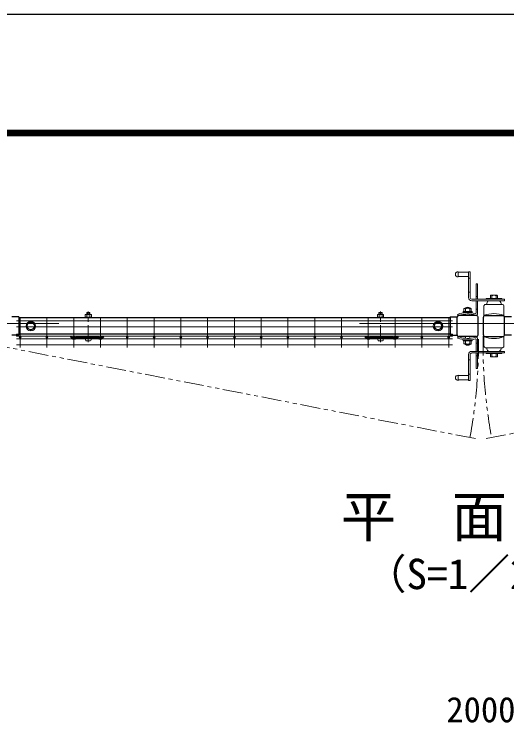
# Model space of a CAD drawing. Units: millimetres, scale not verified. Extents: x -10254 to -1854, y -2970 to 2970.
# Drawn here: x -6852 to -5918, y 1627 to 2970 of the extents above; entities that cross this region are included whole.
import ezdxf
from ezdxf.enums import TextEntityAlignment as Align

# ---------------------------------------------------------------- set-up
doc = ezdxf.new("R2010")
doc.units = ezdxf.units.MM
doc.header["$LTSCALE"] = 30
doc.linetypes.add('USER1', pattern=[50.8, 31.75, -6.35, 6.35, -6.35])
doc.linetypes.add('USER4', pattern=[2.5, 1.25, -0.25, 0.25, -0.25, 0.25, -0.25])
for name, color, linetype, lineweight in [('0-1_D-TTL', 7, 'Continuous', 25), ('0-4_D-BMK', 2, 'USER1', 13), ('0-5_D-STR3', 3, 'Continuous', 13), ('0-7_D-STR-DIM', 7, 'Continuous', 13), ('0-8_D-STR1', 1, 'Continuous', 25), ('0-A_D-STR2', 7, 'Continuous', 13)]:
    doc.layers.add(name, color=color, linetype=linetype, lineweight=lineweight)
doc.layers.add('0-2_D-TTL-TXT', color=7, linetype='Continuous')
doc.styles.add('ＭＳ ゴシック', font='')
doc.styles.get('ＭＳ ゴシック').set_extended_font_data('MS Gothic')

# ---------------------------------------------------------------- blocks, each defined once
blk = doc.blocks.new('A$C982ee5ca')
at = {"layer": '0-4_D-BMK'}
blk.add_line((0, -225), (0, 1512), dxfattribs=at)
at = {"layer": '0-5_D-STR3'}
for p, q in [((-172.5, 1322.4), (-172.5, 1197)), ((-129.9, 1347), (129.9, 1347)), ((-69, 1452), (-90, 1431)), ((90, 1431), (-90, 1431)), ((-90, 1431), (-90, 1347)), ((-87.3, 1322.4), (-87.3, 1197)), ((-69, 1452), (-69, 1347)), ((69, 1452), (-69, 1452)), ((69, 1452), (69, 1347)), ((69, 1452), (90, 1431)), ((87.3, 1322.4), (87.3, 1197)), ((90, 1431), (90, 1347)), ((172.5, 1322.4), (172.5, 1197)), ((-187.5, 1197), (187.5, 1197)), ((-187.5, 1149), (-187.5, 1197)), ((-187.5, 1149), (187.5, 1149)), ((-172.5, 1197), (172.5, 1197)), ((187.5, 1149), (187.5, 1197)), ((-187.5, 0), (187.5, 0)), ((-187.5, -48), (-187.5, 0)), ((187.5, -48), (187.5, 0)), ((-187.5, -48), (187.5, -48)), ((-155.5, -48), (155.5, -48)), ((-155.5, -93.8), (-155.5, -48)), ((155.5, -94.9), (155.5, -48))]:
    blk.add_line(p, q, dxfattribs=at)
for centre, radius, start, end in [((-129.9, 1297.8), 49.2, 30, 150), ((0, 1179.7), 167.3, 58.543, 121.457), ((129.9, 1297.8), 49.2, 30, 150), ((-98.5, -93.8), 57, 180, 253.92714), ((2, 255), 420, 253.92714, 285.41383), ((98.5, -94.9), 57, 285.41383, 0)]:
    blk.add_arc(centre, radius, start, end, dxfattribs=at)

msp = doc.modelspace()

# ---------------------------------------------------------------- linework, layer by layer
at = {"layer": '0-1_D-TTL', "color": 2}
msp.add_lwpolyline([(-10253.53, 2970), (-1853.53, 2970), (-1853.53, -2970), (-10253.53, -2970)], close=True, dxfattribs=at)
at = {"layer": '0-1_D-TTL'}
for points in [[(-9983.53, 2750), (-2123.53, 2750), (-2123.53, -2750), (-9983.53, -2750)], [(-9981.03, 2747.5), (-2126.03, 2747.5), (-2126.03, -2747.5), (-9981.03, -2747.5)], [(-9978.53, 2745), (-2128.53, 2745), (-2128.53, -2745), (-9978.53, -2745)], [(-9976.03, 2742.5), (-2131.03, 2742.5), (-2131.03, -2742.5), (-9976.03, -2742.5)], [(-9973.53, 2740), (-2133.53, 2740), (-2133.53, -2740), (-9973.53, -2740)]]:
    msp.add_lwpolyline(points, close=True, dxfattribs=at)
at = {"layer": '0-4_D-BMK'}
for p, q in [((-6767.8, 2383.74), (-7167.8, 2383.74)), ((-5797.8, 2383.74), (-6197.8, 2383.74))]:
    msp.add_line(p, q, dxfattribs=at)
at = {"layer": '0-4_D-BMK', "linetype": 'USER4'}
for p, q in [((-5978.06, 2165.4), (-6915, 2347.94)), ((-5957.54, 2165.4), (-5020.6, 2347.94))]:
    msp.add_line(p, q, dxfattribs=at)
for centre, start, end in [((-6931.8, 2343.24), 349.44142, 1.03068), ((-5003.8, 2343.24), 178.96932, 190.55858)]:
    msp.add_arc(centre, 959.66, start, end, dxfattribs=at)
at = {"layer": '0-5_D-STR3'}
for p, q in [((-6010.8, 2481.77), (-6010.8, 2471.77)), ((-6010.8, 2480.77), (-5990.8, 2480.77)), ((-6010.8, 2472.77), (-5990.8, 2472.77)), ((-5990.8, 2481.77), (-5990.8, 2432.77)), ((-5990.8, 2481.77), (-5987.8, 2481.77)), ((-5987.8, 2481.77), (-5987.8, 2432.77)), ((-5990.8, 2469.77), (-5987.8, 2469.77)), ((-5973.8, 2458.74), (-5976.8, 2458.74)), ((-5976.8, 2429.74), (-5976.8, 2458.74)), ((-5973.8, 2429.74), (-5973.8, 2458.74)), ((-5990.8, 2442.77), (-5987.8, 2442.77)), ((-5973.8, 2434.74), (-5976.8, 2434.74)), ((-5949.58, 2435.81), (-5949.58, 2430.72)), ((-5948.19, 2437.21), (-5937.39, 2437.21)), ((-5946.81, 2435.81), (-5946.81, 2430.77)), ((-5938.8, 2435.81), (-5938.8, 2430.77)), ((-5935.99, 2435.81), (-5935.99, 2430.81)), ((-5984.8, 2429.77), (-5922.8, 2429.77)), ((-5984.8, 2426.77), (-5922.8, 2426.77)), ((-5976.8, 2426.74), (-5976.8, 2403.36)), ((-5973.8, 2426.74), (-5973.8, 2402.24)), ((-5958.8, 2419.77), (-5926.8, 2419.77)), ((-5927.8, 2430.77), (-5957.8, 2430.77)), ((-5957.8, 2430.77), (-5957.8, 2429.77)), ((-5956.3, 2419.77), (-5956.3, 2421.77)), ((-5929.3, 2419.77), (-5929.3, 2421.77)), ((-5927.8, 2430.77), (-5927.8, 2429.77)), ((-5922.8, 2426.77), (-5922.8, 2429.77)), ((-5984.4, 2406.09), (-6001.2, 2406.09)), ((-6001.2, 2406.09), (-6001.2, 2404.49)), ((-5999.61, 2411.12), (-5999.61, 2406.12)), ((-5987.41, 2412.53), (-5998.21, 2412.53)), ((-5996.8, 2413.12), (-5996.8, 2412.52)), ((-5996.8, 2413.12), (-5988.79, 2413.12)), ((-5996.8, 2411.12), (-5996.8, 2406.09)), ((-5996.3, 2413.46), (-5996.3, 2412.52)), ((-5989.29, 2413.47), (-5989.29, 2412.54)), ((-5988.79, 2413.12), (-5988.79, 2412.54)), ((-5988.79, 2411.12), (-5988.79, 2406.09)), ((-5986.02, 2411.12), (-5986.02, 2406.04)), ((-5984.4, 2406.09), (-5984.4, 2404.49)), ((-5976.8, 2410.74), (-5973.8, 2410.74)), ((-5961.8, 2416.77), (-5961.8, 2398.77)), ((-5923.8, 2416.77), (-5923.8, 2398.77)), ((-6009.78, 2398.74), (-6011.8, 2400.96)), ((-6001.2, 2404.49), (-5984.4, 2404.49)), ((-5996.8, 2398.74), (-5996.8, 2401.55)), ((-5988.79, 2398.74), (-5988.79, 2401.55)), ((-6820.8, 2386.47), (-6827.8, 2382.43)), ((-6827.8, 2382.43), (-6827.8, 2375.01)), ((-6820.8, 2386.47), (-6813.8, 2382.43)), ((-6813.8, 2382.43), (-6813.8, 2375.01)), ((-6048.8, 2386.47), (-6055.8, 2382.43)), ((-6055.8, 2382.43), (-6055.8, 2375.01)), ((-6048.8, 2386.47), (-6041.8, 2382.43)), ((-6041.8, 2382.43), (-6041.8, 2375.01)), ((-6820.8, 2370.97), (-6827.8, 2375.01)), ((-6820.8, 2370.97), (-6813.8, 2375.01)), ((-6048.8, 2370.97), (-6055.8, 2375.01)), ((-6048.8, 2370.97), (-6041.8, 2375.01)), ((-6745.75, 2358.13), (-6744.7, 2359.34)), ((-6745.75, 2358.13), (-6741.04, 2354.08)), ((-6744.7, 2359.34), (-6739.99, 2355.29)), ((-6736.11, 2357.13), (-6738.1, 2355.31)), ((-6735.03, 2355.94), (-6737.02, 2354.13)), ((-6732.53, 2357.54), (-6735.03, 2357.54)), ((-6693.03, 2355.94), (-6735.03, 2355.94)), ((-6695.53, 2359.34), (-6732.53, 2359.34)), ((-6732.53, 2357.54), (-6732.53, 2359.34)), ((-6732.53, 2357.54), (-6695.53, 2357.54)), ((-6729.03, 2357.54), (-6729.03, 2355.94)), ((-6699.03, 2357.54), (-6699.03, 2355.94)), ((-6695.53, 2357.54), (-6695.53, 2359.34)), ((-6693.03, 2357.54), (-6695.53, 2357.54)), ((-6693.03, 2355.94), (-6691.05, 2354.13)), ((-6691.96, 2357.13), (-6689.97, 2355.31)), ((-6683.36, 2359.34), (-6688.07, 2355.29)), ((-6682.32, 2358.13), (-6687.03, 2354.08)), ((-6682.32, 2358.13), (-6683.36, 2359.34)), ((-6187.28, 2358.13), (-6186.23, 2359.34)), ((-6187.28, 2358.13), (-6182.57, 2354.07)), ((-6186.23, 2359.34), (-6181.52, 2355.29)), ((-6177.64, 2357.13), (-6179.63, 2355.31)), ((-6176.56, 2355.94), (-6178.55, 2354.13)), ((-6174.06, 2357.54), (-6176.56, 2357.54)), ((-6134.56, 2355.94), (-6176.56, 2355.94)), ((-6137.06, 2359.34), (-6174.06, 2359.34)), ((-6174.06, 2357.54), (-6174.06, 2359.34)), ((-6174.06, 2357.54), (-6137.06, 2357.54)), ((-6170.56, 2357.54), (-6170.56, 2355.94)), ((-6140.56, 2357.54), (-6140.56, 2355.94)), ((-6137.06, 2357.54), (-6137.06, 2359.34)), ((-6134.56, 2357.54), (-6137.06, 2357.54)), ((-6134.56, 2355.94), (-6132.58, 2354.13)), ((-6133.49, 2357.13), (-6131.5, 2355.31)), ((-6124.89, 2359.34), (-6129.6, 2355.29)), ((-6123.85, 2358.13), (-6128.56, 2354.07)), ((-6123.85, 2358.13), (-6124.89, 2359.34)), ((-6009.78, 2358.24), (-6011.8, 2356.02)), ((-6001.2, 2352.5), (-5984.4, 2352.5)), ((-5996.8, 2358.74), (-5996.8, 2355.43)), ((-5988.79, 2358.74), (-5988.79, 2355.43)), ((-5984.4, 2350.9), (-5984.4, 2352.5)), ((-5976.8, 2330.74), (-5976.8, 2353.63)), ((-5973.8, 2330.74), (-5973.8, 2354.75)), ((-5961.8, 2340.72), (-5961.8, 2358.72)), ((-5923.8, 2340.72), (-5923.8, 2358.72)), ((-5999.61, 2345.86), (-5999.61, 2350.86)), ((-5987.41, 2344.46), (-5998.21, 2344.46)), ((-5996.8, 2345.86), (-5996.8, 2350.9)), ((-5996.8, 2343.86), (-5996.8, 2344.47)), ((-5996.8, 2343.86), (-5988.79, 2343.86)), ((-5996.3, 2343.53), (-5996.3, 2344.47)), ((-5989.29, 2343.51), (-5989.29, 2344.45)), ((-5988.79, 2345.86), (-5988.79, 2350.9)), ((-5988.79, 2343.86), (-5988.79, 2344.45)), ((-5986.02, 2345.86), (-5986.02, 2350.95)), ((-5976.8, 2346.24), (-5973.8, 2346.24)), ((-5958.8, 2337.72), (-5926.8, 2337.72)), ((-5956.3, 2337.72), (-5956.3, 2335.72)), ((-5929.3, 2337.72), (-5929.3, 2335.72)), ((-5990.8, 2275.72), (-5990.8, 2324.72)), ((-5987.8, 2275.72), (-5987.8, 2324.72)), ((-5984.8, 2330.72), (-5922.8, 2330.72)), ((-5984.8, 2327.72), (-5922.8, 2327.72)), ((-5976.8, 2327.74), (-5976.8, 2298.24)), ((-5973.8, 2327.74), (-5973.8, 2298.24)), ((-5957.8, 2326.72), (-5957.8, 2327.72)), ((-5957.8, 2326.72), (-5927.8, 2326.72)), ((-5949.61, 2321.68), (-5949.61, 2326.68)), ((-5946.8, 2321.68), (-5946.8, 2326.72)), ((-5938.79, 2321.68), (-5938.79, 2326.72)), ((-5936.02, 2321.68), (-5936.02, 2326.77)), ((-5927.8, 2326.72), (-5927.8, 2327.72)), ((-5922.8, 2330.72), (-5922.8, 2327.72)), ((-5987.8, 2314.72), (-5990.8, 2314.72)), ((-5973.8, 2322.24), (-5976.8, 2322.24)), ((-5937.41, 2320.28), (-5948.21, 2320.28)), ((-5973.8, 2298.24), (-5976.8, 2298.24)), ((-6010.8, 2275.72), (-6010.8, 2285.72)), ((-6010.8, 2284.72), (-5990.8, 2284.72)), ((-5987.8, 2287.72), (-5990.8, 2287.72)), ((-6010.8, 2276.72), (-5990.8, 2276.72)), ((-5990.8, 2275.72), (-5987.8, 2275.72))]:
    msp.add_line(p, q, dxfattribs=at)
msp.add_lwpolyline([(-5984.4, 2350.9), (-6001.2, 2350.9), (-6001.2, 2352.5)], dxfattribs=at)
for centre, radius in [((-6820.8, 2378.72), 9), ((-6820.8, 2378.72), 6.71), ((-6048.8, 2378.72), 9), ((-6048.8, 2378.72), 6.71)]:
    msp.add_circle(centre, radius, dxfattribs=at)
for centre, radius, start, end in [((-6010.8, 2476.77), 5, 90.00001, 270), ((-5984.8, 2432.77), 6, 180.00001, 269.99995), ((-5984.8, 2432.77), 3, 180.00001, 270), ((-5948.19, 2435.82), 1.39, 359.29981, 180.701), ((-5942.8, 2430.8), 6.41, 51.35043, 128.64746), ((-5937.39, 2435.8), 1.4, 0.08393, 179.91606), ((-5958.8, 2416.77), 3, 90, 180.00001), ((-5951.3, 2421.77), 5, 90.00001, 179.99999), ((-5934.3, 2421.77), 5, 0, 90), ((-5926.8, 2416.77), 3, 0, 90), ((-5998.21, 2411.12), 1.4, 0.08393, 179.91608), ((-5992.8, 2408.12), 6.41, 51.35253, 128.64959), ((-5992.8, 2406.12), 6.41, 51.35253, 128.64959), ((-5987.41, 2411.14), 1.39, 359.29901, 180.70018), ((-5992.8, 2351.49), 53, 73.87238, 111.00754), ((-5992.8, 2351.72), 50, 72.42905, 109.85261), ((-5977.8, 2403.36), 1, 253.8728, 0.00001), ((-5976.8, 2402.24), 3, 252.42887, 0.00001), ((-5942.8, 2351.66), 50.8, 68.0365, 111.96349), ((-6739.06, 2356.37), 3.03, 229.26286, 312.38442), ((-6739.06, 2356.37), 1.43, 229.26286, 312.38442), ((-6735.03, 2355.94), 1.6, 90, 132.38442), ((-6693.03, 2355.94), 1.6, 47.61558, 90), ((-6689.01, 2356.37), 3.03, 227.61558, 310.73714), ((-6689.01, 2356.37), 1.43, 227.61558, 310.73714), ((-6180.59, 2356.37), 3.03, 229.26286, 312.38442), ((-6180.59, 2356.37), 1.43, 229.26286, 312.38442), ((-6176.56, 2355.94), 1.6, 90, 132.38442), ((-6134.56, 2355.94), 1.6, 47.61558, 90), ((-6130.54, 2356.37), 3.03, 227.61558, 310.73714), ((-6130.54, 2356.37), 1.43, 227.61558, 310.73714), ((-5992.8, 2405.5), 53, 248.99246, 286.12762), ((-5992.8, 2405.27), 50, 250.14739, 287.57095), ((-5977.8, 2353.63), 1, 359.99999, 106.1272), ((-5976.8, 2354.75), 3, 359.99999, 107.57113), ((-5942.8, 2405.83), 50.8, 248.03652, 291.96351), ((-5998.21, 2345.87), 1.4, 180.08392, 359.91607), ((-5992.8, 2350.87), 6.41, 231.35041, 308.64747), ((-5992.8, 2348.87), 6.41, 231.35041, 308.64747), ((-5987.41, 2345.85), 1.39, 179.29982, 0.70099), ((-5958.8, 2340.72), 3, 180.00001, 270), ((-5926.8, 2340.72), 3, 270, 0.00001), ((-5984.8, 2324.72), 6, 90.00006, 180.00001), ((-5984.8, 2324.72), 3, 90.00001, 180.00001), ((-5951.3, 2335.72), 5, 180.00002, 270), ((-5934.3, 2335.72), 5, 270, 0.00001), ((-5948.21, 2321.68), 1.4, 180.08393, 359.91608), ((-5942.8, 2326.69), 6.41, 231.35042, 308.64748), ((-5937.41, 2321.67), 1.39, 179.29981, 0.70101), ((-6010.8, 2280.72), 5, 90, 270)]:
    msp.add_arc(centre, radius, start, end, dxfattribs=at)
at = {"layer": '0-8_D-STR1'}
for p, q in [((-6843.8, 2396.17), (-6856.8, 2396.17)), ((-6843.8, 2396.17), (-6843.8, 2361.27)), ((-6025.8, 2394.24), (-6843.8, 2394.24)), ((-6025.8, 2396.19), (-6012.73, 2396.19)), ((-6025.8, 2396.19), (-6025.8, 2361.29)), ((-6012.8, 2361.94), (-6012.8, 2395.54)), ((-5976, 2398.74), (-6009.6, 2398.74)), ((-5972.8, 2361.94), (-5972.8, 2395.54)), ((-5962.8, 2361.94), (-5962.8, 2395.54)), ((-5959.6, 2398.74), (-5926, 2398.74)), ((-5909.8, 2396.19), (-5922.87, 2396.19)), ((-5922.8, 2361.94), (-5922.8, 2395.54)), ((-6843.8, 2361.27), (-6856.8, 2361.27)), ((-6025.8, 2363.24), (-6843.8, 2363.24)), ((-6025.8, 2361.29), (-6012.8, 2361.29)), ((-5976, 2358.74), (-6009.6, 2358.74)), ((-5959.6, 2358.74), (-5926, 2358.74)), ((-5909.8, 2361.29), (-5922.8, 2361.29))]:
    msp.add_line(p, q, dxfattribs=at)
for centre, start, end in [((-6009.6, 2395.54), 90.00003, 180), ((-5976, 2395.54), 0, 90.00003), ((-5959.6, 2395.54), 89.99997, 180), ((-5926, 2395.54), 0, 89.99997), ((-6009.6, 2361.94), 180, 269.99997), ((-5976, 2361.94), 269.99997, 0), ((-5959.6, 2361.94), 180, 270.00003), ((-5926, 2361.94), 270.00003, 0)]:
    msp.add_arc(centre, 3.2, start, end, dxfattribs=at)
at = {"layer": '0-A_D-STR2'}
for p, q in [((-6840.96, 2393.94), (-6840.96, 2337.94)), ((-6790.19, 2393.94), (-6790.19, 2337.94)), ((-6739.42, 2393.94), (-6739.42, 2337.94)), ((-6688.65, 2393.94), (-6688.65, 2337.94)), ((-6637.88, 2393.94), (-6637.88, 2337.94)), ((-6587.11, 2393.94), (-6587.11, 2337.94)), ((-6536.34, 2393.94), (-6536.34, 2337.94)), ((-6485.57, 2393.94), (-6485.57, 2337.94)), ((-6434.8, 2393.94), (-6434.8, 2337.94)), ((-6384.03, 2393.94), (-6384.03, 2337.94)), ((-6333.26, 2393.94), (-6333.26, 2337.94)), ((-6282.49, 2393.94), (-6282.49, 2337.94)), ((-6231.72, 2393.94), (-6231.72, 2337.94)), ((-6180.95, 2393.94), (-6180.95, 2337.94)), ((-6130.18, 2393.94), (-6130.18, 2337.94)), ((-6079.41, 2393.94), (-6079.41, 2337.94)), ((-6028.64, 2393.94), (-6028.64, 2337.94)), ((-6847.93, 2388.54), (-6021.68, 2388.54)), ((-6847.93, 2377.24), (-6021.68, 2377.24)), ((-6021.64, 2363.24), (-6847.96, 2363.24)), ((-6847.96, 2359.64), (-6847.96, 2363.24)), ((-6021.64, 2359.64), (-6847.96, 2359.64)), ((-6847.93, 2354.64), (-6021.68, 2354.64)), ((-6021.64, 2359.64), (-6021.64, 2363.24)), ((-6847.93, 2343.34), (-6021.68, 2343.34))]:
    msp.add_line(p, q, dxfattribs=at)
for centre in [(-6840.96, 2357.84), (-6790.19, 2357.84), (-6739.42, 2357.84), (-6688.65, 2357.84), (-6637.88, 2357.84), (-6587.11, 2357.84), (-6536.34, 2357.84), (-6485.57, 2357.84), (-6434.8, 2357.84), (-6384.03, 2357.84), (-6333.26, 2357.84), (-6282.49, 2357.84), (-6231.72, 2357.84), (-6180.95, 2357.84), (-6130.18, 2357.84), (-6079.41, 2357.84), (-6028.64, 2357.84)]:
    msp.add_circle(centre, 1.8, dxfattribs=at)

# ---------------------------------------------------------------- block references
at = {"layer": '0-7_D-STR-DIM', "xscale": 0.03333333, "yscale": 0.03333333}
for p in [(-6711.8, 2355.94), (-6157.8, 2355.94)]:
    msp.add_blockref('A$C982ee5ca', p, dxfattribs=at)

# ---------------------------------------------------------------- texts
at = {"layer": '0-2_D-TTL-TXT', "style": 'ＭＳ ゴシック'}
for s, height, p in [('平\u3000面\u3000図', 76.98, (-6232.89, 1955.92)), ('（S=1／20）', 57.62, (-6187.41, 1862.73))]:
    msp.add_text(s, height=height, dxfattribs=at).set_placement(p, align=Align.BOTTOM_LEFT)
at = {"layer": '0-7_D-STR-DIM', "style": 'ＭＳ ゴシック'}
msp.add_text('2000', height=48.17, dxfattribs=at).set_placement((-6033.05, 1613.11), align=Align.BOTTOM_LEFT)

doc.saveas('drawing.dxf')
